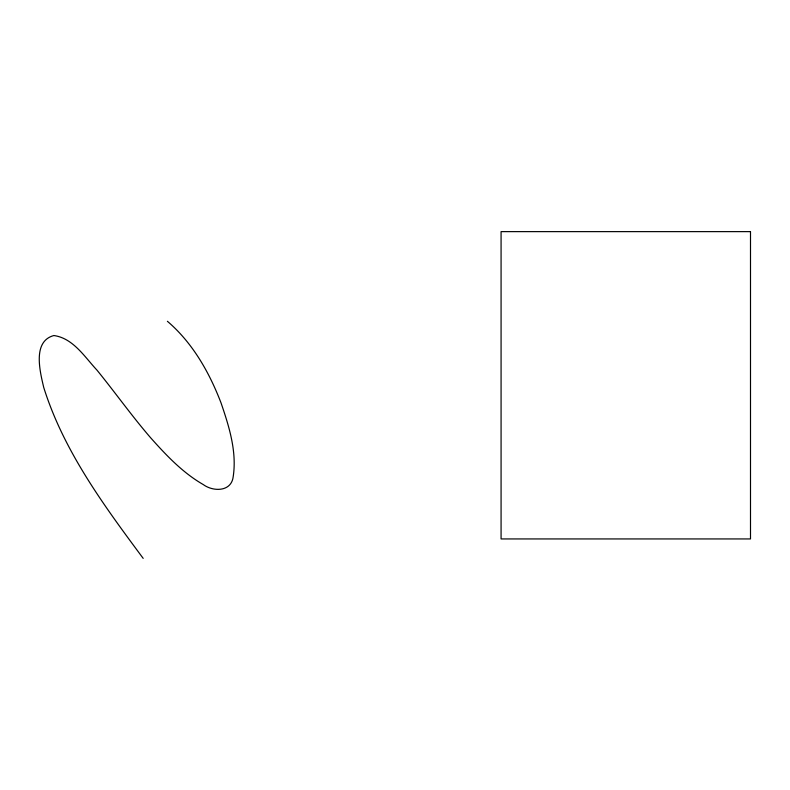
<?xml version="1.0" encoding="UTF-8"?>
<svg xmlns="http://www.w3.org/2000/svg" width="790" height="790" viewBox="0 0 790 790"><rect width="100%" height="100%" fill="white"/><g stroke="black" fill="none" stroke-linecap="round" stroke-linejoin="round"><path stroke-width="1.19" d="M167.401 321.293C192.543 342.751 209.281 372.307 221.003 402.831C229.07 426.383 237.03 451.603 233.188 476.745C231.381 491.982 213.152 491.864 203.267 484.566C182.707 472.776 166.216 455.267 150.594 437.729C131.792 415.945 115.123 392.452 96.973 370.135C84.668 356.981 73.164 338.169 53.868 335.533C32.212 341.29 40.023 371.636 43.717 387.396C63.615 450.952 103.954 505.511 143.188 558.372M750.5 231.628L501.077 231.628L501.077 538.938L750.5 538.938L750.5 231.628"/></g></svg>
